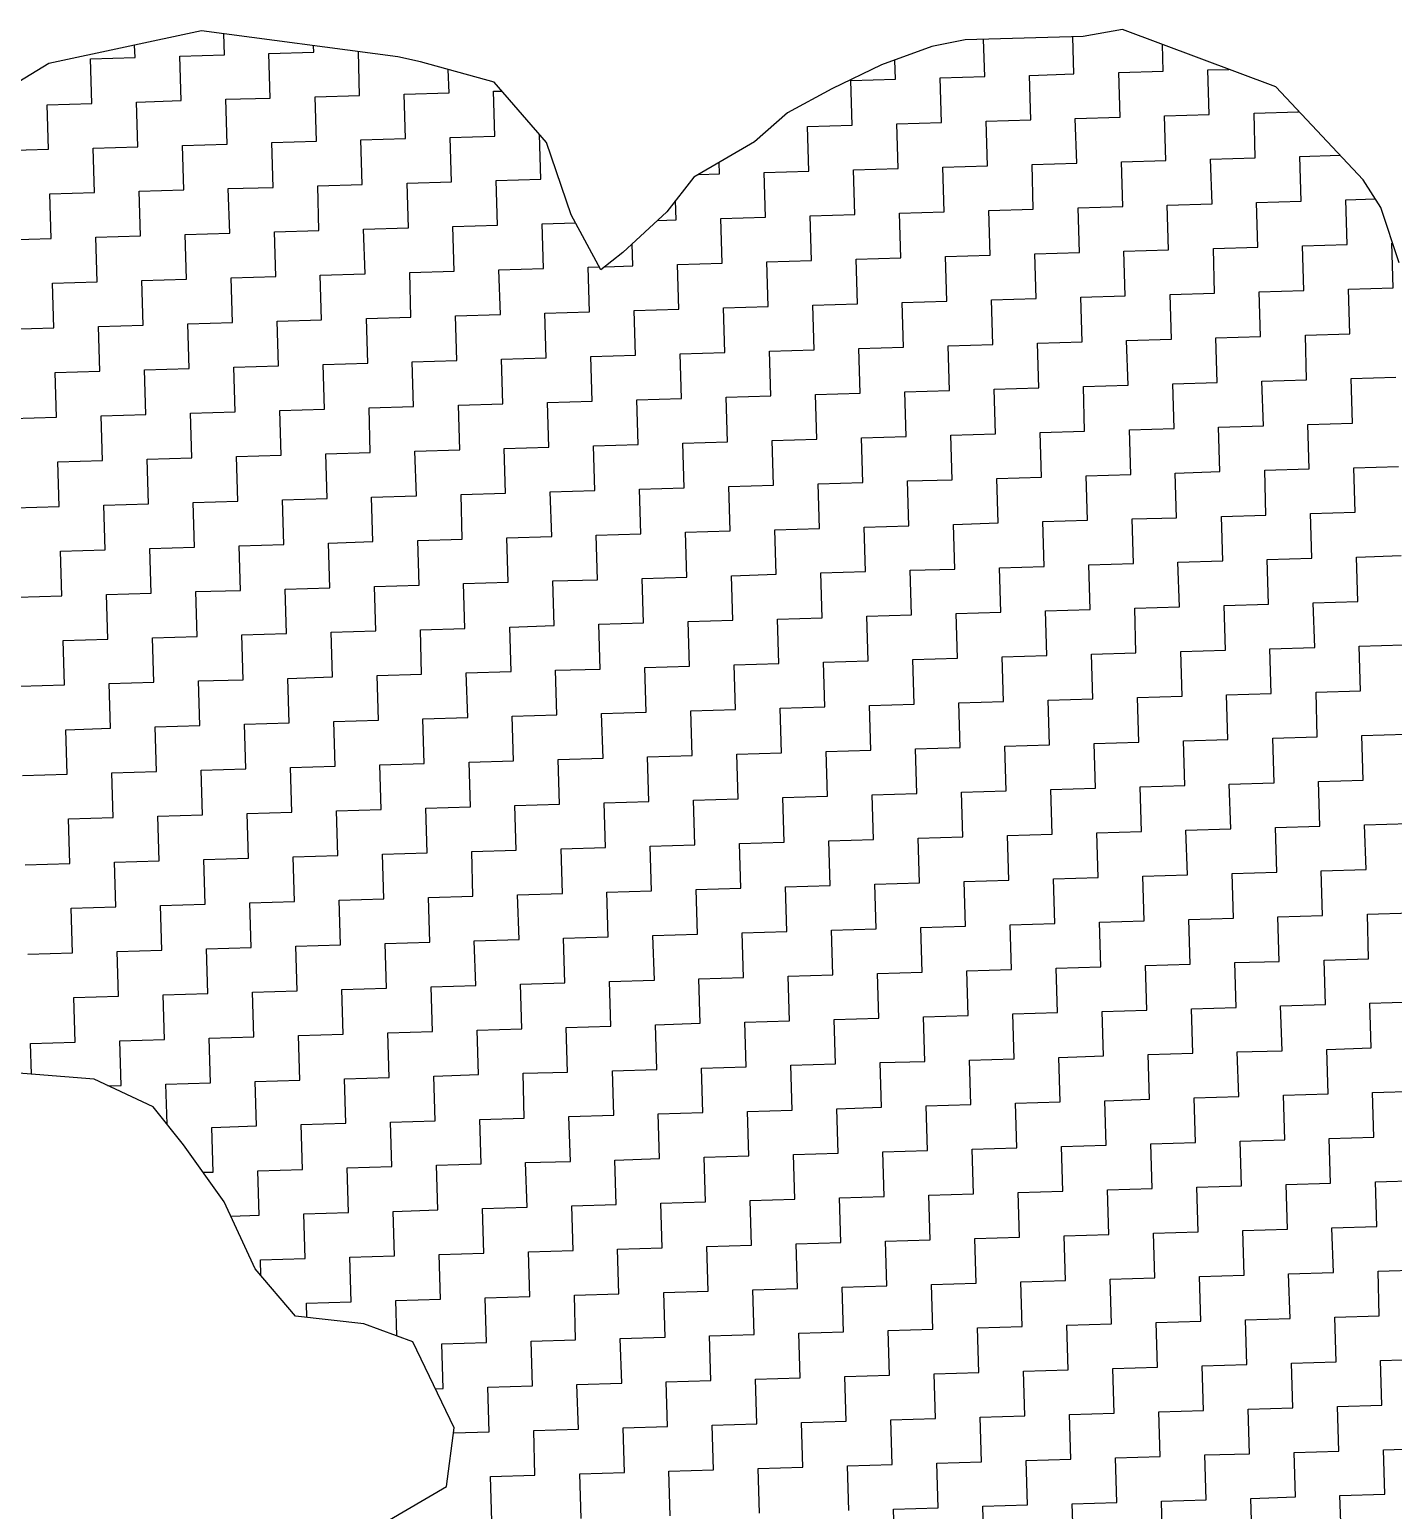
# Model space of a CAD drawing. Header units: metres. Extents: x 289662 to 290738, y 2016260 to 2018343.
# Drawn here: x 290047 to 290160.7, y 2016558.4 to 2016681.9 of the extents above; entities that cross this region are included whole.
import ezdxf

# ---------------------------------------------------------------- set-up
doc = ezdxf.new("R2010")
doc.units = ezdxf.units.M
doc.layers.add('POLY_HATCH', color=12, linetype='Continuous')

msp = doc.modelspace()

# ---------------------------------------------------------------- linework, layer by layer
at = {"layer": 'POLY_HATCH'}
for p, q in [((290061.29, 2016681.75), (290048.58, 2016679.05)), ((290077.67, 2016679.59), (290061.29, 2016681.75)), ((290134.82, 2016681.3), (290124.98, 2016681)), ((290138.09, 2016681.86), (290134.82, 2016681.3)), ((290150.89, 2016677.09), (290138.09, 2016681.86)), ((290122.19, 2016680.45), (290118.01, 2016678.92)), ((290124.98, 2016681), (290122.19, 2016680.45)), ((290048.58, 2016679.05), (290044.58, 2016676.6)), ((290079.55, 2016679.17), (290077.67, 2016679.59)), ((290085.7, 2016677.48), (290079.55, 2016679.17)), ((290118.01, 2016678.92), (290113.85, 2016676.92)), ((290090.07, 2016672.46), (290085.7, 2016677.48)), ((290113.85, 2016676.92), (290110.16, 2016674.93)), ((290158.15, 2016669.34), (290150.89, 2016677.09)), ((290110.16, 2016674.93), (290107.42, 2016672.51)), ((290092.13, 2016666.43), (290090.07, 2016672.46)), ((290107.42, 2016672.51), (290102.35, 2016669.55)), ((290102.35, 2016669.55), (290100.09, 2016666.67)), ((290159.63, 2016667.04), (290158.15, 2016669.34)), ((290094.61, 2016661.82), (290092.13, 2016666.43)), ((290100.09, 2016666.67), (290096.44, 2016663.28)), ((290161.17, 2016662.4), (290159.63, 2016667.04)), ((290096.44, 2016663.28), (290094.61, 2016661.82)), ((290052.34, 2016594.32), (290045.03, 2016594.91)), ((290057.27, 2016592.03), (290052.34, 2016594.32)), ((290059.8, 2016588.87), (290057.27, 2016592.03)), ((290063.18, 2016584.11), (290059.8, 2016588.87)), ((290065.78, 2016578.52), (290063.18, 2016584.11)), ((290069.14, 2016574.57), (290065.78, 2016578.52)), ((290074.83, 2016573.93), (290069.14, 2016574.57)), ((290078.93, 2016572.44), (290074.83, 2016573.93)), ((290082.38, 2016565.25), (290078.93, 2016572.44)), ((290081.72, 2016560.37), (290082.38, 2016565.25)), ((290072.96, 2016555.25), (290081.72, 2016560.37))]:
    msp.add_line(p, q, dxfattribs=at)
at = {"layer": 'POLY_HATCH', "linetype": 'Continuous'}
for p, q in [((290063.21, 2016679.77), (290063.16, 2016681.51)), ((290134.05, 2016678.17), (290133.96, 2016681.27)), ((290055.77, 2016679.55), (290055.73, 2016680.57)), ((290066.93, 2016679.88), (290070.66, 2016679.99)), ((290070.66, 2016679.99), (290070.64, 2016680.52)), ((290074.49, 2016676.38), (290074.38, 2016680.02)), ((290126.61, 2016677.94), (290126.51, 2016681.05)), ((290141.5, 2016678.39), (290141.43, 2016680.62)), ((290052.04, 2016679.44), (290055.77, 2016679.55)), ((290052.15, 2016675.71), (290052.04, 2016679.44)), ((290059.49, 2016679.66), (290063.21, 2016679.77)), ((290059.6, 2016675.94), (290059.49, 2016679.66)), ((290067.04, 2016676.16), (290066.93, 2016679.88)), ((290119.16, 2016677.72), (290119.11, 2016679.32)), ((290081.94, 2016676.6), (290081.88, 2016678.53)), ((290115.44, 2016677.61), (290119.16, 2016677.72)), ((290115.55, 2016673.89), (290115.44, 2016677.61)), ((290122.89, 2016677.83), (290126.61, 2016677.94)), ((290123, 2016674.11), (290122.89, 2016677.83)), ((290130.33, 2016678.05), (290134.05, 2016678.17)), ((290130.44, 2016674.33), (290130.33, 2016678.05)), ((290137.78, 2016678.28), (290141.5, 2016678.39)), ((290137.89, 2016674.55), (290137.78, 2016678.28)), ((290145.22, 2016678.5), (290146.97, 2016678.55)), ((290145.33, 2016674.78), (290145.22, 2016678.5)), ((290070.77, 2016676.27), (290074.49, 2016676.38)), ((290070.88, 2016672.55), (290070.77, 2016676.27)), ((290078.21, 2016676.49), (290081.94, 2016676.6)), ((290078.32, 2016672.77), (290078.21, 2016676.49)), ((290085.66, 2016676.72), (290086.35, 2016676.74)), ((290085.77, 2016672.99), (290085.66, 2016676.72)), ((290048.43, 2016675.6), (290052.15, 2016675.71)), ((290048.54, 2016671.88), (290048.43, 2016675.6)), ((290055.88, 2016675.82), (290059.6, 2016675.94)), ((290055.99, 2016672.1), (290055.88, 2016675.82)), ((290063.32, 2016676.05), (290067.04, 2016676.16)), ((290063.43, 2016672.32), (290063.32, 2016676.05)), ((290149.06, 2016674.89), (290152.78, 2016675)), ((290152.78, 2016675), (290152.78, 2016675.08)), ((290111.83, 2016673.77), (290115.55, 2016673.89)), ((290111.94, 2016670.05), (290111.83, 2016673.77)), ((290119.27, 2016674), (290123, 2016674.11)), ((290119.39, 2016670.27), (290119.27, 2016674)), ((290126.72, 2016674.22), (290130.44, 2016674.33)), ((290126.83, 2016670.5), (290126.72, 2016674.22)), ((290134.16, 2016674.44), (290137.89, 2016674.55)), ((290134.28, 2016670.72), (290134.16, 2016674.44)), ((290141.61, 2016674.67), (290145.33, 2016674.78)), ((290141.72, 2016670.94), (290141.61, 2016674.67)), ((290149.17, 2016671.17), (290149.06, 2016674.89)), ((290067.16, 2016672.44), (290070.88, 2016672.55)), ((290074.6, 2016672.66), (290078.32, 2016672.77)), ((290074.71, 2016668.94), (290074.6, 2016672.66)), ((290082.05, 2016672.88), (290085.77, 2016672.99)), ((290082.16, 2016669.16), (290082.05, 2016672.88)), ((290089.49, 2016673.11), (290089.51, 2016673.11)), ((290089.6, 2016669.38), (290089.49, 2016673.11)), ((290044.82, 2016671.77), (290048.54, 2016671.88)), ((290052.27, 2016671.99), (290055.99, 2016672.1)), ((290052.38, 2016668.27), (290052.27, 2016671.99)), ((290059.71, 2016672.21), (290063.43, 2016672.32)), ((290059.82, 2016668.49), (290059.71, 2016672.21)), ((290067.27, 2016668.71), (290067.16, 2016672.44)), ((290152.89, 2016671.28), (290156.25, 2016671.38)), ((290153, 2016667.55), (290152.89, 2016671.28)), ((290104.49, 2016669.83), (290104.47, 2016670.78)), ((290108.22, 2016669.94), (290111.94, 2016670.05)), ((290115.66, 2016670.16), (290119.39, 2016670.27)), ((290115.77, 2016666.44), (290115.66, 2016670.16)), ((290123.11, 2016670.39), (290126.83, 2016670.5)), ((290123.22, 2016666.66), (290123.11, 2016670.39)), ((290130.55, 2016670.61), (290134.28, 2016670.72)), ((290130.66, 2016666.89), (290130.55, 2016670.61)), ((290138, 2016670.83), (290141.72, 2016670.94)), ((290138.11, 2016667.11), (290138, 2016670.83)), ((290145.44, 2016671.05), (290149.17, 2016671.17)), ((290145.56, 2016667.33), (290145.44, 2016671.05)), ((290070.99, 2016668.83), (290074.71, 2016668.94)), ((290071.1, 2016665.1), (290070.99, 2016668.83)), ((290078.44, 2016669.05), (290082.16, 2016669.16)), ((290078.55, 2016665.33), (290078.44, 2016669.05)), ((290085.88, 2016669.27), (290089.6, 2016669.38)), ((290085.99, 2016665.55), (290085.88, 2016669.27)), ((290102.74, 2016669.78), (290104.49, 2016669.83)), ((290108.33, 2016666.22), (290108.22, 2016669.94)), ((290048.65, 2016668.16), (290052.38, 2016668.27)), ((290048.77, 2016664.43), (290048.65, 2016668.16)), ((290056.1, 2016668.38), (290059.82, 2016668.49)), ((290056.21, 2016664.66), (290056.1, 2016668.38)), ((290063.54, 2016668.6), (290067.27, 2016668.71)), ((290063.66, 2016664.88), (290063.54, 2016668.6)), ((290100.88, 2016665.99), (290100.83, 2016667.61)), ((290156.72, 2016667.67), (290159.18, 2016667.74)), ((290156.84, 2016663.94), (290156.72, 2016667.67)), ((290112.05, 2016666.33), (290115.77, 2016666.44)), ((290119.5, 2016666.55), (290123.22, 2016666.66)), ((290119.61, 2016662.83), (290119.5, 2016666.55)), ((290126.94, 2016666.77), (290130.66, 2016666.89)), ((290127.05, 2016663.05), (290126.94, 2016666.77)), ((290134.39, 2016667), (290138.11, 2016667.11)), ((290134.5, 2016663.27), (290134.39, 2016667)), ((290141.83, 2016667.22), (290145.56, 2016667.33)), ((290141.94, 2016663.5), (290141.83, 2016667.22)), ((290149.28, 2016667.44), (290153, 2016667.55)), ((290149.39, 2016663.72), (290149.28, 2016667.44)), ((290067.38, 2016664.99), (290071.1, 2016665.1)), ((290074.82, 2016665.21), (290078.55, 2016665.33)), ((290074.94, 2016661.49), (290074.82, 2016665.21)), ((290082.27, 2016665.44), (290085.99, 2016665.55)), ((290082.38, 2016661.71), (290082.27, 2016665.44)), ((290089.72, 2016665.66), (290092.5, 2016665.74)), ((290089.83, 2016661.94), (290089.72, 2016665.66)), ((290099.32, 2016665.95), (290100.88, 2016665.99)), ((290104.61, 2016666.11), (290108.33, 2016666.22)), ((290104.72, 2016662.38), (290104.61, 2016666.11)), ((290112.16, 2016662.61), (290112.05, 2016666.33)), ((290045.04, 2016664.32), (290048.77, 2016664.43)), ((290052.49, 2016664.55), (290056.21, 2016664.66)), ((290052.6, 2016660.82), (290052.49, 2016664.55)), ((290059.93, 2016664.77), (290063.66, 2016664.88)), ((290060.05, 2016661.05), (290059.93, 2016664.77)), ((290067.49, 2016661.27), (290067.38, 2016664.99)), ((290097.27, 2016662.16), (290097.22, 2016664)), ((290153.11, 2016663.83), (290156.84, 2016663.94)), ((290160.56, 2016664.06), (290160.62, 2016664.06)), ((290160.67, 2016660.33), (290160.56, 2016664.06)), ((290115.89, 2016662.72), (290119.61, 2016662.83)), ((290116, 2016658.99), (290115.89, 2016662.72)), ((290123.33, 2016662.94), (290127.05, 2016663.05)), ((290123.44, 2016659.22), (290123.33, 2016662.94)), ((290130.78, 2016663.16), (290134.5, 2016663.27)), ((290130.89, 2016659.44), (290130.78, 2016663.16)), ((290138.22, 2016663.39), (290141.94, 2016663.5)), ((290138.33, 2016659.66), (290138.22, 2016663.39)), ((290145.67, 2016663.61), (290149.39, 2016663.72)), ((290145.78, 2016659.89), (290145.67, 2016663.61)), ((290153.22, 2016660.11), (290153.11, 2016663.83)), ((290071.21, 2016661.38), (290074.94, 2016661.49)), ((290078.66, 2016661.6), (290082.38, 2016661.71)), ((290078.77, 2016657.88), (290078.66, 2016661.6)), ((290086.1, 2016661.83), (290089.83, 2016661.94)), ((290086.22, 2016658.1), (290086.1, 2016661.83)), ((290093.55, 2016662.05), (290094.47, 2016662.08)), ((290093.66, 2016658.33), (290093.55, 2016662.05)), ((290094.95, 2016662.09), (290097.27, 2016662.16)), ((290100.99, 2016662.27), (290104.72, 2016662.38)), ((290101.11, 2016658.55), (290100.99, 2016662.27)), ((290108.44, 2016662.49), (290112.16, 2016662.61)), ((290108.55, 2016658.77), (290108.44, 2016662.49)), ((290048.88, 2016660.71), (290052.6, 2016660.82)), ((290048.99, 2016656.99), (290048.88, 2016660.71)), ((290056.32, 2016660.93), (290060.05, 2016661.05)), ((290056.43, 2016657.21), (290056.32, 2016660.93)), ((290063.77, 2016661.16), (290067.49, 2016661.27)), ((290063.88, 2016657.43), (290063.77, 2016661.16)), ((290071.32, 2016657.66), (290071.21, 2016661.38)), ((290156.95, 2016660.22), (290160.67, 2016660.33)), ((290157.06, 2016656.5), (290156.95, 2016660.22)), ((290112.27, 2016658.88), (290116, 2016658.99)), ((290119.72, 2016659.11), (290123.44, 2016659.22)), ((290119.83, 2016655.38), (290119.72, 2016659.11)), ((290127.17, 2016659.33), (290130.89, 2016659.44)), ((290127.28, 2016655.61), (290127.17, 2016659.33)), ((290134.61, 2016659.55), (290138.33, 2016659.66)), ((290134.72, 2016655.83), (290134.61, 2016659.55)), ((290142.06, 2016659.78), (290145.78, 2016659.89)), ((290142.17, 2016656.05), (290142.06, 2016659.78)), ((290149.5, 2016660), (290153.22, 2016660.11)), ((290149.61, 2016656.28), (290149.5, 2016660)), ((290075.05, 2016657.77), (290078.77, 2016657.88)), ((290075.16, 2016654.05), (290075.05, 2016657.77)), ((290082.49, 2016657.99), (290086.22, 2016658.1)), ((290082.6, 2016654.27), (290082.49, 2016657.99)), ((290089.94, 2016658.21), (290093.66, 2016658.33)), ((290090.05, 2016654.49), (290089.94, 2016658.21)), ((290097.38, 2016658.44), (290101.11, 2016658.55)), ((290097.5, 2016654.71), (290097.38, 2016658.44)), ((290104.83, 2016658.66), (290108.55, 2016658.77)), ((290104.94, 2016654.94), (290104.83, 2016658.66)), ((290112.39, 2016655.16), (290112.27, 2016658.88)), ((290045.27, 2016656.88), (290048.99, 2016656.99)), ((290052.71, 2016657.1), (290056.43, 2016657.21)), ((290052.82, 2016653.38), (290052.71, 2016657.1)), ((290060.16, 2016657.32), (290063.88, 2016657.43)), ((290060.27, 2016653.6), (290060.16, 2016657.32)), ((290067.6, 2016657.55), (290071.32, 2016657.66)), ((290067.71, 2016653.82), (290067.6, 2016657.55)), ((290153.34, 2016656.39), (290157.06, 2016656.5)), ((290116.11, 2016655.27), (290119.83, 2016655.38)), ((290116.22, 2016651.55), (290116.11, 2016655.27)), ((290123.55, 2016655.5), (290127.28, 2016655.61)), ((290123.67, 2016651.77), (290123.55, 2016655.5)), ((290131, 2016655.72), (290134.72, 2016655.83)), ((290131.11, 2016652), (290131, 2016655.72)), ((290138.44, 2016655.94), (290142.17, 2016656.05)), ((290138.56, 2016652.22), (290138.44, 2016655.94)), ((290145.89, 2016656.16), (290149.61, 2016656.28)), ((290146, 2016652.44), (290145.89, 2016656.16)), ((290153.45, 2016652.66), (290153.34, 2016656.39)), ((290071.44, 2016653.93), (290075.16, 2016654.05)), ((290078.88, 2016654.16), (290082.6, 2016654.27)), ((290078.99, 2016650.43), (290078.88, 2016654.16)), ((290086.33, 2016654.38), (290090.05, 2016654.49)), ((290086.44, 2016650.66), (290086.33, 2016654.38)), ((290093.77, 2016654.6), (290097.5, 2016654.71)), ((290093.88, 2016650.88), (290093.77, 2016654.6)), ((290101.22, 2016654.83), (290104.94, 2016654.94)), ((290101.33, 2016651.1), (290101.22, 2016654.83)), ((290108.66, 2016655.05), (290112.39, 2016655.16)), ((290108.77, 2016651.33), (290108.66, 2016655.05)), ((290049.1, 2016653.27), (290052.82, 2016653.38)), ((290049.21, 2016649.54), (290049.1, 2016653.27)), ((290056.55, 2016653.49), (290060.27, 2016653.6)), ((290056.66, 2016649.77), (290056.55, 2016653.49)), ((290063.99, 2016653.71), (290067.71, 2016653.82)), ((290064.1, 2016649.99), (290063.99, 2016653.71)), ((290071.55, 2016650.21), (290071.44, 2016653.93)), ((290157.17, 2016652.78), (290160.89, 2016652.89)), ((290157.28, 2016649.05), (290157.17, 2016652.78)), ((290112.5, 2016651.44), (290116.22, 2016651.55)), ((290119.94, 2016651.66), (290123.67, 2016651.77)), ((290120.05, 2016647.94), (290119.94, 2016651.66)), ((290127.39, 2016651.88), (290131.11, 2016652)), ((290127.5, 2016648.16), (290127.39, 2016651.88)), ((290134.83, 2016652.11), (290138.56, 2016652.22)), ((290134.94, 2016648.38), (290134.83, 2016652.11)), ((290142.28, 2016652.33), (290146, 2016652.44)), ((290142.39, 2016648.61), (290142.28, 2016652.33)), ((290149.72, 2016652.55), (290153.45, 2016652.66)), ((290149.84, 2016648.83), (290149.72, 2016652.55)), ((290075.27, 2016650.32), (290078.99, 2016650.43)), ((290075.38, 2016646.6), (290075.27, 2016650.32)), ((290082.72, 2016650.55), (290086.44, 2016650.66)), ((290082.83, 2016646.82), (290082.72, 2016650.55)), ((290090.16, 2016650.77), (290093.88, 2016650.88)), ((290090.27, 2016647.05), (290090.16, 2016650.77)), ((290097.61, 2016650.99), (290101.33, 2016651.1)), ((290097.72, 2016647.27), (290097.61, 2016650.99)), ((290105.05, 2016651.21), (290108.77, 2016651.33)), ((290105.16, 2016647.49), (290105.05, 2016651.21)), ((290112.61, 2016647.72), (290112.5, 2016651.44)), ((290045.49, 2016649.43), (290049.21, 2016649.54)), ((290052.93, 2016649.65), (290056.66, 2016649.77)), ((290053.05, 2016645.93), (290052.93, 2016649.65)), ((290060.38, 2016649.88), (290064.1, 2016649.99)), ((290060.49, 2016646.15), (290060.38, 2016649.88)), ((290067.83, 2016650.1), (290071.55, 2016650.21)), ((290067.94, 2016646.38), (290067.83, 2016650.1)), ((290153.56, 2016648.94), (290157.28, 2016649.05)), ((290116.33, 2016647.83), (290120.05, 2016647.94)), ((290116.44, 2016644.1), (290116.33, 2016647.83)), ((290123.78, 2016648.05), (290127.5, 2016648.16)), ((290123.89, 2016644.33), (290123.78, 2016648.05)), ((290131.22, 2016648.27), (290134.94, 2016648.38)), ((290131.33, 2016644.55), (290131.22, 2016648.27)), ((290138.67, 2016648.5), (290142.39, 2016648.61)), ((290138.78, 2016644.77), (290138.67, 2016648.5)), ((290146.11, 2016648.72), (290149.84, 2016648.83)), ((290146.22, 2016645), (290146.11, 2016648.72)), ((290153.67, 2016645.22), (290153.56, 2016648.94)), ((290071.66, 2016646.49), (290075.38, 2016646.6)), ((290079.1, 2016646.71), (290082.83, 2016646.82)), ((290079.22, 2016642.99), (290079.1, 2016646.71)), ((290086.55, 2016646.93), (290090.27, 2016647.05)), ((290086.66, 2016643.21), (290086.55, 2016646.93)), ((290094, 2016647.16), (290097.72, 2016647.27)), ((290094.11, 2016643.44), (290094, 2016647.16)), ((290101.44, 2016647.38), (290105.16, 2016647.49)), ((290101.55, 2016643.66), (290101.44, 2016647.38)), ((290108.89, 2016647.6), (290112.61, 2016647.72)), ((290109, 2016643.88), (290108.89, 2016647.6)), ((290049.32, 2016645.82), (290053.05, 2016645.93)), ((290049.43, 2016642.1), (290049.32, 2016645.82)), ((290056.77, 2016646.04), (290060.49, 2016646.15)), ((290056.88, 2016642.32), (290056.77, 2016646.04)), ((290064.21, 2016646.27), (290067.94, 2016646.38)), ((290064.33, 2016642.54), (290064.21, 2016646.27)), ((290071.77, 2016642.77), (290071.66, 2016646.49)), ((290157.39, 2016645.33), (290161.12, 2016645.44)), ((290120.17, 2016644.22), (290123.89, 2016644.33)), ((290120.28, 2016640.49), (290120.17, 2016644.22)), ((290127.61, 2016644.44), (290131.33, 2016644.55)), ((290127.72, 2016640.72), (290127.61, 2016644.44)), ((290135.06, 2016644.66), (290138.78, 2016644.77)), ((290135.17, 2016640.94), (290135.06, 2016644.66)), ((290142.5, 2016644.88), (290146.22, 2016645)), ((290142.61, 2016641.16), (290142.5, 2016644.88)), ((290149.95, 2016645.11), (290153.67, 2016645.22)), ((290150.06, 2016641.38), (290149.95, 2016645.11)), ((290157.5, 2016641.61), (290157.39, 2016645.33)), ((290075.49, 2016642.88), (290079.22, 2016642.99)), ((290075.6, 2016639.16), (290075.49, 2016642.88)), ((290082.94, 2016643.1), (290086.66, 2016643.21)), ((290083.05, 2016639.38), (290082.94, 2016643.1)), ((290090.38, 2016643.32), (290094.11, 2016643.44)), ((290090.5, 2016639.6), (290090.38, 2016643.32)), ((290097.83, 2016643.55), (290101.55, 2016643.66)), ((290097.94, 2016639.82), (290097.83, 2016643.55)), ((290105.27, 2016643.77), (290109, 2016643.88)), ((290105.39, 2016640.05), (290105.27, 2016643.77)), ((290112.72, 2016643.99), (290116.44, 2016644.1)), ((290112.83, 2016640.27), (290112.72, 2016643.99)), ((290045.71, 2016641.99), (290049.43, 2016642.1)), ((290053.16, 2016642.21), (290056.88, 2016642.32)), ((290053.27, 2016638.49), (290053.16, 2016642.21)), ((290060.6, 2016642.43), (290064.33, 2016642.54)), ((290060.71, 2016638.71), (290060.6, 2016642.43)), ((290068.05, 2016642.65), (290071.77, 2016642.77)), ((290068.16, 2016638.93), (290068.05, 2016642.65)), ((290116.55, 2016640.38), (290120.28, 2016640.49)), ((290124, 2016640.6), (290127.72, 2016640.72)), ((290124.11, 2016636.88), (290124, 2016640.6)), ((290131.45, 2016640.83), (290135.17, 2016640.94)), ((290131.56, 2016637.1), (290131.45, 2016640.83)), ((290138.89, 2016641.05), (290142.61, 2016641.16)), ((290139, 2016637.33), (290138.89, 2016641.05)), ((290146.34, 2016641.27), (290150.06, 2016641.38)), ((290146.45, 2016637.55), (290146.34, 2016641.27)), ((290153.78, 2016641.5), (290157.5, 2016641.61)), ((290153.89, 2016637.77), (290153.78, 2016641.5)), ((290079.33, 2016639.27), (290083.05, 2016639.38)), ((290079.44, 2016635.54), (290079.33, 2016639.27)), ((290086.77, 2016639.49), (290090.5, 2016639.6)), ((290086.88, 2016635.77), (290086.77, 2016639.49)), ((290094.22, 2016639.71), (290097.94, 2016639.82)), ((290094.33, 2016635.99), (290094.22, 2016639.71)), ((290101.66, 2016639.94), (290105.39, 2016640.05)), ((290101.78, 2016636.21), (290101.66, 2016639.94)), ((290109.11, 2016640.16), (290112.83, 2016640.27)), ((290109.22, 2016636.44), (290109.11, 2016640.16)), ((290116.67, 2016636.66), (290116.55, 2016640.38)), ((290049.55, 2016638.37), (290053.27, 2016638.49)), ((290049.66, 2016634.65), (290049.55, 2016638.37)), ((290056.99, 2016638.6), (290060.71, 2016638.71)), ((290057.1, 2016634.87), (290056.99, 2016638.6)), ((290064.44, 2016638.82), (290068.16, 2016638.93)), ((290064.55, 2016635.1), (290064.44, 2016638.82)), ((290071.88, 2016639.04), (290075.6, 2016639.16)), ((290071.99, 2016635.32), (290071.88, 2016639.04)), ((290157.62, 2016637.88), (290161.34, 2016638)), ((290120.39, 2016636.77), (290124.11, 2016636.88)), ((290120.5, 2016633.05), (290120.39, 2016636.77)), ((290127.83, 2016636.99), (290131.56, 2016637.1)), ((290127.95, 2016633.27), (290127.83, 2016636.99)), ((290135.28, 2016637.22), (290139, 2016637.33)), ((290135.39, 2016633.49), (290135.28, 2016637.22)), ((290142.72, 2016637.44), (290146.45, 2016637.55)), ((290142.84, 2016633.72), (290142.72, 2016637.44)), ((290150.17, 2016637.66), (290153.89, 2016637.77)), ((290150.28, 2016633.94), (290150.17, 2016637.66)), ((290157.73, 2016634.16), (290157.62, 2016637.88)), ((290075.72, 2016635.43), (290079.44, 2016635.54)), ((290083.16, 2016635.66), (290086.88, 2016635.77)), ((290083.27, 2016631.93), (290083.16, 2016635.66)), ((290090.61, 2016635.88), (290094.33, 2016635.99)), ((290090.72, 2016632.16), (290090.61, 2016635.88)), ((290098.05, 2016636.1), (290101.78, 2016636.21)), ((290098.16, 2016632.38), (290098.05, 2016636.1)), ((290105.5, 2016636.32), (290109.22, 2016636.44)), ((290105.61, 2016632.6), (290105.5, 2016636.32)), ((290112.94, 2016636.55), (290116.67, 2016636.66)), ((290113.05, 2016632.82), (290112.94, 2016636.55)), ((290045.93, 2016634.54), (290049.66, 2016634.65)), ((290053.38, 2016634.76), (290057.1, 2016634.87)), ((290053.49, 2016631.04), (290053.38, 2016634.76)), ((290060.83, 2016634.99), (290064.55, 2016635.1)), ((290060.94, 2016631.26), (290060.83, 2016634.99)), ((290068.27, 2016635.21), (290071.99, 2016635.32)), ((290068.38, 2016631.49), (290068.27, 2016635.21)), ((290075.83, 2016631.71), (290075.72, 2016635.43)), ((290116.78, 2016632.94), (290120.5, 2016633.05)), ((290124.22, 2016633.16), (290127.95, 2016633.27)), ((290124.33, 2016629.44), (290124.22, 2016633.16)), ((290131.67, 2016633.38), (290135.39, 2016633.49)), ((290131.78, 2016629.66), (290131.67, 2016633.38)), ((290139.11, 2016633.6), (290142.84, 2016633.72)), ((290139.22, 2016629.88), (290139.11, 2016633.6)), ((290146.56, 2016633.83), (290150.28, 2016633.94)), ((290146.67, 2016630.11), (290146.56, 2016633.83)), ((290154, 2016634.05), (290157.73, 2016634.16)), ((290154.12, 2016630.33), (290154, 2016634.05)), ((290079.55, 2016631.82), (290083.27, 2016631.93)), ((290079.66, 2016628.1), (290079.55, 2016631.82)), ((290087, 2016632.04), (290090.72, 2016632.16)), ((290087.11, 2016628.32), (290087, 2016632.04)), ((290094.44, 2016632.27), (290098.16, 2016632.38)), ((290094.55, 2016628.54), (290094.44, 2016632.27)), ((290101.89, 2016632.49), (290105.61, 2016632.6)), ((290102, 2016628.77), (290101.89, 2016632.49)), ((290109.33, 2016632.71), (290113.05, 2016632.82)), ((290109.44, 2016628.99), (290109.33, 2016632.71)), ((290116.89, 2016629.21), (290116.78, 2016632.94)), ((290049.77, 2016630.93), (290053.49, 2016631.04)), ((290049.88, 2016627.21), (290049.77, 2016630.93)), ((290057.21, 2016631.15), (290060.94, 2016631.26)), ((290057.33, 2016627.43), (290057.21, 2016631.15)), ((290064.66, 2016631.38), (290068.38, 2016631.49)), ((290064.77, 2016627.65), (290064.66, 2016631.38)), ((290072.11, 2016631.6), (290075.83, 2016631.71)), ((290072.22, 2016627.88), (290072.11, 2016631.6)), ((290157.84, 2016630.44), (290161.56, 2016630.55)), ((290120.61, 2016629.32), (290124.33, 2016629.44)), ((290120.72, 2016625.6), (290120.61, 2016629.32)), ((290128.06, 2016629.55), (290131.78, 2016629.66)), ((290128.17, 2016625.83), (290128.06, 2016629.55)), ((290135.5, 2016629.77), (290139.22, 2016629.88)), ((290135.61, 2016626.05), (290135.5, 2016629.77)), ((290142.95, 2016629.99), (290146.67, 2016630.11)), ((290143.06, 2016626.27), (290142.95, 2016629.99)), ((290150.39, 2016630.22), (290154.12, 2016630.33)), ((290150.5, 2016626.49), (290150.39, 2016630.22)), ((290157.95, 2016626.72), (290157.84, 2016630.44)), ((290075.94, 2016627.99), (290079.66, 2016628.1)), ((290083.38, 2016628.21), (290087.11, 2016628.32)), ((290083.5, 2016624.49), (290083.38, 2016628.21)), ((290090.83, 2016628.43), (290094.55, 2016628.54)), ((290090.94, 2016624.71), (290090.83, 2016628.43)), ((290098.28, 2016628.66), (290102, 2016628.77)), ((290098.39, 2016624.93), (290098.28, 2016628.66)), ((290105.72, 2016628.88), (290109.44, 2016628.99)), ((290105.83, 2016625.16), (290105.72, 2016628.88)), ((290113.17, 2016629.1), (290116.89, 2016629.21)), ((290113.28, 2016625.38), (290113.17, 2016629.1)), ((290046.16, 2016627.1), (290049.88, 2016627.21)), ((290053.6, 2016627.32), (290057.33, 2016627.43)), ((290053.71, 2016623.6), (290053.6, 2016627.32)), ((290061.05, 2016627.54), (290064.77, 2016627.65)), ((290061.16, 2016623.82), (290061.05, 2016627.54)), ((290068.49, 2016627.76), (290072.22, 2016627.88)), ((290068.61, 2016624.04), (290068.49, 2016627.76)), ((290076.05, 2016624.26), (290075.94, 2016627.99)), ((290117, 2016625.49), (290120.72, 2016625.6)), ((290124.45, 2016625.71), (290128.17, 2016625.83)), ((290124.56, 2016621.99), (290124.45, 2016625.71)), ((290131.89, 2016625.94), (290135.61, 2016626.05)), ((290132, 2016622.21), (290131.89, 2016625.94)), ((290139.34, 2016626.16), (290143.06, 2016626.27)), ((290139.45, 2016622.44), (290139.34, 2016626.16)), ((290146.78, 2016626.38), (290150.5, 2016626.49)), ((290146.89, 2016622.66), (290146.78, 2016626.38)), ((290154.23, 2016626.61), (290157.95, 2016626.72)), ((290154.34, 2016622.88), (290154.23, 2016626.61)), ((290079.77, 2016624.38), (290083.5, 2016624.49)), ((290079.88, 2016620.65), (290079.77, 2016624.38)), ((290087.22, 2016624.6), (290090.94, 2016624.71)), ((290087.33, 2016620.88), (290087.22, 2016624.6)), ((290094.66, 2016624.82), (290098.39, 2016624.93)), ((290094.78, 2016621.1), (290094.66, 2016624.82)), ((290102.11, 2016625.04), (290105.83, 2016625.16)), ((290102.22, 2016621.32), (290102.11, 2016625.04)), ((290109.55, 2016625.27), (290113.28, 2016625.38)), ((290109.67, 2016621.54), (290109.55, 2016625.27)), ((290117.11, 2016621.77), (290117, 2016625.49)), ((290049.99, 2016623.48), (290053.71, 2016623.6)), ((290050.1, 2016619.76), (290049.99, 2016623.48)), ((290057.44, 2016623.71), (290061.16, 2016623.82)), ((290057.55, 2016619.98), (290057.44, 2016623.71)), ((290064.88, 2016623.93), (290068.61, 2016624.04)), ((290064.99, 2016620.21), (290064.88, 2016623.93)), ((290072.33, 2016624.15), (290076.05, 2016624.26)), ((290072.44, 2016620.43), (290072.33, 2016624.15)), ((290120.83, 2016621.88), (290124.56, 2016621.99)), ((290120.95, 2016618.16), (290120.83, 2016621.88)), ((290128.28, 2016622.1), (290132, 2016622.21)), ((290128.39, 2016618.38), (290128.28, 2016622.1)), ((290135.73, 2016622.33), (290139.45, 2016622.44)), ((290135.84, 2016618.6), (290135.73, 2016622.33)), ((290143.17, 2016622.55), (290146.89, 2016622.66)), ((290143.28, 2016618.83), (290143.17, 2016622.55)), ((290150.62, 2016622.77), (290154.34, 2016622.88)), ((290150.73, 2016619.05), (290150.62, 2016622.77)), ((290158.06, 2016622.99), (290161.78, 2016623.11)), ((290158.17, 2016619.27), (290158.06, 2016622.99)), ((290076.16, 2016620.54), (290079.88, 2016620.65)), ((290083.61, 2016620.76), (290087.33, 2016620.88)), ((290083.72, 2016617.04), (290083.61, 2016620.76)), ((290091.05, 2016620.99), (290094.78, 2016621.1)), ((290091.16, 2016617.26), (290091.05, 2016620.99)), ((290098.5, 2016621.21), (290102.22, 2016621.32)), ((290098.61, 2016617.49), (290098.5, 2016621.21)), ((290105.94, 2016621.43), (290109.67, 2016621.54)), ((290106.06, 2016617.71), (290105.94, 2016621.43)), ((290113.39, 2016621.66), (290117.11, 2016621.77)), ((290113.5, 2016617.93), (290113.39, 2016621.66)), ((290046.38, 2016619.65), (290050.1, 2016619.76)), ((290053.83, 2016619.87), (290057.55, 2016619.98)), ((290053.94, 2016616.15), (290053.83, 2016619.87)), ((290061.27, 2016620.1), (290064.99, 2016620.21)), ((290061.38, 2016616.37), (290061.27, 2016620.1)), ((290068.72, 2016620.32), (290072.44, 2016620.43)), ((290068.83, 2016616.6), (290068.72, 2016620.32)), ((290076.27, 2016616.82), (290076.16, 2016620.54)), ((290124.67, 2016618.27), (290128.39, 2016618.38)), ((290124.78, 2016614.55), (290124.67, 2016618.27)), ((290132.11, 2016618.49), (290135.84, 2016618.6)), ((290132.23, 2016614.77), (290132.11, 2016618.49)), ((290139.56, 2016618.71), (290143.28, 2016618.83)), ((290139.67, 2016614.99), (290139.56, 2016618.71)), ((290147, 2016618.94), (290150.73, 2016619.05)), ((290147.12, 2016615.21), (290147, 2016618.94)), ((290154.45, 2016619.16), (290158.17, 2016619.27)), ((290154.56, 2016615.44), (290154.45, 2016619.16)), ((290080, 2016616.93), (290083.72, 2016617.04)), ((290087.44, 2016617.15), (290091.16, 2016617.26)), ((290087.55, 2016613.43), (290087.44, 2016617.15)), ((290094.89, 2016617.38), (290098.61, 2016617.49)), ((290095, 2016613.65), (290094.89, 2016617.38)), ((290102.33, 2016617.6), (290106.06, 2016617.71)), ((290102.44, 2016613.88), (290102.33, 2016617.6)), ((290109.78, 2016617.82), (290113.5, 2016617.93)), ((290109.89, 2016614.1), (290109.78, 2016617.82)), ((290117.22, 2016618.05), (290120.95, 2016618.16)), ((290117.33, 2016614.32), (290117.22, 2016618.05)), ((290050.21, 2016616.04), (290053.94, 2016616.15)), ((290050.33, 2016612.32), (290050.21, 2016616.04)), ((290057.66, 2016616.26), (290061.38, 2016616.37)), ((290057.77, 2016612.54), (290057.66, 2016616.26)), ((290065.11, 2016616.48), (290068.83, 2016616.6)), ((290065.22, 2016612.76), (290065.11, 2016616.48)), ((290072.55, 2016616.71), (290076.27, 2016616.82)), ((290072.66, 2016612.98), (290072.55, 2016616.71)), ((290080.11, 2016613.21), (290080, 2016616.93)), ((290121.06, 2016614.43), (290124.78, 2016614.55)), ((290128.5, 2016614.66), (290132.23, 2016614.77)), ((290128.61, 2016610.93), (290128.5, 2016614.66)), ((290135.95, 2016614.88), (290139.67, 2016614.99)), ((290136.06, 2016611.16), (290135.95, 2016614.88)), ((290143.39, 2016615.1), (290147.12, 2016615.21)), ((290143.51, 2016611.38), (290143.39, 2016615.1)), ((290150.84, 2016615.33), (290154.56, 2016615.44)), ((290150.95, 2016611.6), (290150.84, 2016615.33)), ((290158.28, 2016615.55), (290162.01, 2016615.66)), ((290158.4, 2016611.83), (290158.28, 2016615.55)), ((290083.83, 2016613.32), (290087.55, 2016613.43)), ((290083.94, 2016609.6), (290083.83, 2016613.32)), ((290091.28, 2016613.54), (290095, 2016613.65)), ((290091.39, 2016609.82), (290091.28, 2016613.54)), ((290098.72, 2016613.77), (290102.44, 2016613.88)), ((290098.83, 2016610.04), (290098.72, 2016613.77)), ((290106.17, 2016613.99), (290109.89, 2016614.1)), ((290106.28, 2016610.27), (290106.17, 2016613.99)), ((290113.61, 2016614.21), (290117.33, 2016614.32)), ((290113.72, 2016610.49), (290113.61, 2016614.21)), ((290121.17, 2016610.71), (290121.06, 2016614.43)), ((290046.6, 2016612.2), (290050.33, 2016612.32)), ((290054.05, 2016612.43), (290057.77, 2016612.54)), ((290054.16, 2016608.7), (290054.05, 2016612.43)), ((290061.49, 2016612.65), (290065.22, 2016612.76)), ((290061.61, 2016608.93), (290061.49, 2016612.65)), ((290068.94, 2016612.87), (290072.66, 2016612.98)), ((290069.05, 2016609.15), (290068.94, 2016612.87)), ((290076.39, 2016613.1), (290080.11, 2016613.21)), ((290076.5, 2016609.37), (290076.39, 2016613.1)), ((290124.89, 2016610.82), (290128.61, 2016610.93)), ((290125, 2016607.1), (290124.89, 2016610.82)), ((290132.34, 2016611.05), (290136.06, 2016611.16)), ((290132.45, 2016607.32), (290132.34, 2016611.05)), ((290139.78, 2016611.27), (290143.51, 2016611.38)), ((290139.89, 2016607.55), (290139.78, 2016611.27)), ((290147.23, 2016611.49), (290150.95, 2016611.6)), ((290147.34, 2016607.77), (290147.23, 2016611.49)), ((290154.67, 2016611.71), (290158.4, 2016611.83)), ((290154.78, 2016607.99), (290154.67, 2016611.71)), ((290080.22, 2016609.49), (290083.94, 2016609.6)), ((290087.66, 2016609.71), (290091.39, 2016609.82)), ((290087.78, 2016605.99), (290087.66, 2016609.71)), ((290095.11, 2016609.93), (290098.83, 2016610.04)), ((290095.22, 2016606.21), (290095.11, 2016609.93)), ((290102.56, 2016610.15), (290106.28, 2016610.27)), ((290102.67, 2016606.43), (290102.56, 2016610.15)), ((290110, 2016610.38), (290113.72, 2016610.49)), ((290110.11, 2016606.65), (290110, 2016610.38)), ((290117.45, 2016610.6), (290121.17, 2016610.71)), ((290117.56, 2016606.88), (290117.45, 2016610.6)), ((290050.44, 2016608.59), (290054.16, 2016608.7)), ((290050.55, 2016604.87), (290050.44, 2016608.59)), ((290057.88, 2016608.82), (290061.61, 2016608.93)), ((290057.99, 2016605.09), (290057.88, 2016608.82)), ((290065.33, 2016609.04), (290069.05, 2016609.15)), ((290065.44, 2016605.32), (290065.33, 2016609.04)), ((290072.77, 2016609.26), (290076.5, 2016609.37)), ((290072.89, 2016605.54), (290072.77, 2016609.26)), ((290080.33, 2016605.76), (290080.22, 2016609.49)), ((290121.28, 2016606.99), (290125, 2016607.1)), ((290128.73, 2016607.21), (290132.45, 2016607.32)), ((290128.84, 2016603.49), (290128.73, 2016607.21)), ((290136.17, 2016607.43), (290139.89, 2016607.55)), ((290136.28, 2016603.71), (290136.17, 2016607.43)), ((290143.62, 2016607.66), (290147.34, 2016607.77)), ((290143.73, 2016603.93), (290143.62, 2016607.66)), ((290151.06, 2016607.88), (290154.78, 2016607.99)), ((290151.17, 2016604.16), (290151.06, 2016607.88)), ((290158.51, 2016608.1), (290162.23, 2016608.21)), ((290158.62, 2016604.38), (290158.51, 2016608.1)), ((290084.05, 2016605.87), (290087.78, 2016605.99)), ((290084.17, 2016602.15), (290084.05, 2016605.87)), ((290091.5, 2016606.1), (290095.22, 2016606.21)), ((290091.61, 2016602.37), (290091.5, 2016606.1)), ((290098.94, 2016606.32), (290102.67, 2016606.43)), ((290099.06, 2016602.6), (290098.94, 2016606.32)), ((290106.39, 2016606.54), (290110.11, 2016606.65)), ((290106.5, 2016602.82), (290106.39, 2016606.54)), ((290113.84, 2016606.77), (290117.56, 2016606.88)), ((290113.95, 2016603.04), (290113.84, 2016606.77)), ((290121.39, 2016603.27), (290121.28, 2016606.99)), ((290046.83, 2016604.76), (290050.55, 2016604.87)), ((290054.27, 2016604.98), (290057.99, 2016605.09)), ((290054.38, 2016601.26), (290054.27, 2016604.98)), ((290061.72, 2016605.2), (290065.44, 2016605.32)), ((290061.83, 2016601.48), (290061.72, 2016605.2)), ((290069.16, 2016605.43), (290072.89, 2016605.54)), ((290069.27, 2016601.71), (290069.16, 2016605.43)), ((290076.61, 2016605.65), (290080.33, 2016605.76)), ((290076.72, 2016601.93), (290076.61, 2016605.65)), ((290125.11, 2016603.38), (290128.84, 2016603.49)), ((290125.23, 2016599.65), (290125.11, 2016603.38)), ((290132.56, 2016603.6), (290136.28, 2016603.71)), ((290132.67, 2016599.88), (290132.56, 2016603.6)), ((290140.01, 2016603.82), (290143.73, 2016603.93)), ((290140.12, 2016600.1), (290140.01, 2016603.82)), ((290147.45, 2016604.05), (290151.17, 2016604.16)), ((290147.56, 2016600.32), (290147.45, 2016604.05)), ((290154.9, 2016604.27), (290158.62, 2016604.38)), ((290155.01, 2016600.55), (290154.9, 2016604.27)), ((290080.44, 2016602.04), (290084.17, 2016602.15)), ((290087.89, 2016602.26), (290091.61, 2016602.37)), ((290088, 2016598.54), (290087.89, 2016602.26)), ((290095.33, 2016602.49), (290099.06, 2016602.6)), ((290095.44, 2016598.76), (290095.33, 2016602.49)), ((290102.78, 2016602.71), (290106.5, 2016602.82)), ((290102.89, 2016598.99), (290102.78, 2016602.71)), ((290110.22, 2016602.93), (290113.95, 2016603.04)), ((290110.34, 2016599.21), (290110.22, 2016602.93)), ((290117.67, 2016603.15), (290121.39, 2016603.27)), ((290117.78, 2016599.43), (290117.67, 2016603.15)), ((290050.66, 2016601.15), (290054.38, 2016601.26)), ((290050.77, 2016597.43), (290050.66, 2016601.15)), ((290058.11, 2016601.37), (290061.83, 2016601.48)), ((290058.22, 2016597.65), (290058.11, 2016601.37)), ((290065.55, 2016601.59), (290069.27, 2016601.71)), ((290065.66, 2016597.87), (290065.55, 2016601.59)), ((290073, 2016601.82), (290076.72, 2016601.93)), ((290073.11, 2016598.09), (290073, 2016601.82)), ((290080.55, 2016598.32), (290080.44, 2016602.04)), ((290121.5, 2016599.54), (290125.23, 2016599.65)), ((290128.95, 2016599.77), (290132.67, 2016599.88)), ((290129.06, 2016596.04), (290128.95, 2016599.77)), ((290136.39, 2016599.99), (290140.12, 2016600.1)), ((290136.51, 2016596.27), (290136.39, 2016599.99)), ((290143.84, 2016600.21), (290147.56, 2016600.32)), ((290143.95, 2016596.49), (290143.84, 2016600.21)), ((290151.28, 2016600.44), (290155.01, 2016600.55)), ((290151.4, 2016596.71), (290151.28, 2016600.44)), ((290158.73, 2016600.66), (290162.45, 2016600.77)), ((290158.84, 2016596.94), (290158.73, 2016600.66)), ((290084.28, 2016598.43), (290088, 2016598.54)), ((290084.39, 2016594.71), (290084.28, 2016598.43)), ((290091.72, 2016598.65), (290095.44, 2016598.76)), ((290091.83, 2016594.93), (290091.72, 2016598.65)), ((290099.17, 2016598.87), (290102.89, 2016598.99)), ((290099.28, 2016595.15), (290099.17, 2016598.87)), ((290106.61, 2016599.1), (290110.34, 2016599.21)), ((290106.72, 2016595.37), (290106.61, 2016599.1)), ((290114.06, 2016599.32), (290117.78, 2016599.43)), ((290114.17, 2016595.6), (290114.06, 2016599.32)), ((290121.61, 2016595.82), (290121.5, 2016599.54)), ((290047.05, 2016597.31), (290050.77, 2016597.43)), ((290047.13, 2016594.74), (290047.05, 2016597.31)), ((290054.49, 2016597.54), (290058.22, 2016597.65)), ((290054.61, 2016593.81), (290054.49, 2016597.54)), ((290061.94, 2016597.76), (290065.66, 2016597.87)), ((290062.05, 2016594.04), (290061.94, 2016597.76)), ((290069.39, 2016597.98), (290073.11, 2016598.09)), ((290069.5, 2016594.26), (290069.39, 2016597.98)), ((290076.83, 2016598.21), (290080.55, 2016598.32)), ((290076.94, 2016594.48), (290076.83, 2016598.21)), ((290125.34, 2016595.93), (290129.06, 2016596.04)), ((290132.78, 2016596.15), (290136.51, 2016596.27)), ((290132.89, 2016592.43), (290132.78, 2016596.15)), ((290140.23, 2016596.38), (290143.95, 2016596.49)), ((290140.34, 2016592.66), (290140.23, 2016596.38)), ((290147.67, 2016596.6), (290151.4, 2016596.71)), ((290147.79, 2016592.88), (290147.67, 2016596.6)), ((290155.12, 2016596.82), (290158.84, 2016596.94)), ((290155.23, 2016593.1), (290155.12, 2016596.82)), ((290088.11, 2016594.82), (290091.83, 2016594.93)), ((290088.22, 2016591.09), (290088.11, 2016594.82)), ((290095.56, 2016595.04), (290099.28, 2016595.15)), ((290095.67, 2016591.32), (290095.56, 2016595.04)), ((290103, 2016595.26), (290106.72, 2016595.37)), ((290103.11, 2016591.54), (290103, 2016595.26)), ((290110.45, 2016595.49), (290114.17, 2016595.6)), ((290110.56, 2016591.76), (290110.45, 2016595.49)), ((290117.89, 2016595.71), (290121.61, 2016595.82)), ((290118, 2016591.99), (290117.89, 2016595.71)), ((290125.45, 2016592.21), (290125.34, 2016595.93)), ((290053.5, 2016593.78), (290054.61, 2016593.81)), ((290058.33, 2016593.93), (290062.05, 2016594.04)), ((290058.43, 2016590.59), (290058.33, 2016593.93)), ((290065.77, 2016594.15), (290069.5, 2016594.26)), ((290065.89, 2016590.43), (290065.77, 2016594.15)), ((290073.22, 2016594.37), (290076.94, 2016594.48)), ((290073.33, 2016590.65), (290073.22, 2016594.37)), ((290080.67, 2016594.59), (290084.39, 2016594.71)), ((290080.78, 2016590.87), (290080.67, 2016594.59)), ((290129.17, 2016592.32), (290132.89, 2016592.43)), ((290129.28, 2016588.6), (290129.17, 2016592.32)), ((290136.62, 2016592.54), (290140.34, 2016592.66)), ((290136.73, 2016588.82), (290136.62, 2016592.54)), ((290144.06, 2016592.77), (290147.79, 2016592.88)), ((290144.17, 2016589.04), (290144.06, 2016592.77)), ((290151.51, 2016592.99), (290155.23, 2016593.1)), ((290151.62, 2016589.27), (290151.51, 2016592.99)), ((290158.95, 2016593.21), (290162.68, 2016593.32)), ((290159.06, 2016589.49), (290158.95, 2016593.21)), ((290084.5, 2016590.98), (290088.22, 2016591.09)), ((290091.94, 2016591.21), (290095.67, 2016591.32)), ((290092.06, 2016587.48), (290091.94, 2016591.21)), ((290099.39, 2016591.43), (290103.11, 2016591.54)), ((290099.5, 2016587.71), (290099.39, 2016591.43)), ((290106.84, 2016591.65), (290110.56, 2016591.76)), ((290106.95, 2016587.93), (290106.84, 2016591.65)), ((290114.28, 2016591.87), (290118, 2016591.99)), ((290114.39, 2016588.15), (290114.28, 2016591.87)), ((290121.73, 2016592.1), (290125.45, 2016592.21)), ((290121.84, 2016588.38), (290121.73, 2016592.1)), ((290062.16, 2016590.31), (290065.89, 2016590.43)), ((290062.27, 2016586.59), (290062.16, 2016590.31)), ((290069.61, 2016590.54), (290073.33, 2016590.65)), ((290069.72, 2016586.81), (290069.61, 2016590.54)), ((290077.05, 2016590.76), (290080.78, 2016590.87)), ((290077.17, 2016587.04), (290077.05, 2016590.76)), ((290084.61, 2016587.26), (290084.5, 2016590.98)), ((290125.56, 2016588.49), (290129.28, 2016588.6)), ((290133.01, 2016588.71), (290136.73, 2016588.82)), ((290133.12, 2016584.99), (290133.01, 2016588.71)), ((290140.45, 2016588.93), (290144.17, 2016589.04)), ((290140.56, 2016585.21), (290140.45, 2016588.93)), ((290147.9, 2016589.16), (290151.62, 2016589.27)), ((290148.01, 2016585.43), (290147.9, 2016589.16)), ((290155.34, 2016589.38), (290159.06, 2016589.49)), ((290155.45, 2016585.66), (290155.34, 2016589.38)), ((290088.33, 2016587.37), (290092.06, 2016587.48)), ((290088.45, 2016583.65), (290088.33, 2016587.37)), ((290095.78, 2016587.59), (290099.5, 2016587.71)), ((290095.89, 2016583.87), (290095.78, 2016587.59)), ((290103.22, 2016587.82), (290106.95, 2016587.93)), ((290103.34, 2016584.1), (290103.22, 2016587.82)), ((290110.67, 2016588.04), (290114.39, 2016588.15)), ((290110.78, 2016584.32), (290110.67, 2016588.04)), ((290118.12, 2016588.26), (290121.84, 2016588.38)), ((290118.23, 2016584.54), (290118.12, 2016588.26)), ((290125.67, 2016584.76), (290125.56, 2016588.49)), ((290061.44, 2016586.57), (290062.27, 2016586.59)), ((290066, 2016586.7), (290069.72, 2016586.81)), ((290066.11, 2016582.98), (290066, 2016586.7)), ((290073.44, 2016586.93), (290077.17, 2016587.04)), ((290073.55, 2016583.2), (290073.44, 2016586.93)), ((290080.89, 2016587.15), (290084.61, 2016587.26)), ((290081, 2016583.43), (290080.89, 2016587.15)), ((290129.39, 2016584.88), (290133.12, 2016584.99)), ((290129.51, 2016581.15), (290129.39, 2016584.88)), ((290136.84, 2016585.1), (290140.56, 2016585.21)), ((290136.95, 2016581.38), (290136.84, 2016585.1)), ((290144.29, 2016585.32), (290148.01, 2016585.43)), ((290144.4, 2016581.6), (290144.29, 2016585.32)), ((290151.73, 2016585.54), (290155.45, 2016585.66)), ((290151.84, 2016581.82), (290151.73, 2016585.54)), ((290159.18, 2016585.77), (290162.9, 2016585.88)), ((290159.29, 2016582.04), (290159.18, 2016585.77)), ((290084.72, 2016583.54), (290088.45, 2016583.65)), ((290092.17, 2016583.76), (290095.89, 2016583.87)), ((290092.28, 2016580.04), (290092.17, 2016583.76)), ((290099.61, 2016583.98), (290103.34, 2016584.1)), ((290099.72, 2016580.26), (290099.61, 2016583.98)), ((290107.06, 2016584.21), (290110.78, 2016584.32)), ((290107.17, 2016580.48), (290107.06, 2016584.21)), ((290114.5, 2016584.43), (290118.23, 2016584.54)), ((290114.62, 2016580.71), (290114.5, 2016584.43)), ((290121.95, 2016584.65), (290125.67, 2016584.76)), ((290122.06, 2016580.93), (290121.95, 2016584.65)), ((290063.74, 2016582.91), (290066.11, 2016582.98)), ((290069.83, 2016583.09), (290073.55, 2016583.2)), ((290069.94, 2016579.37), (290069.83, 2016583.09)), ((290077.28, 2016583.31), (290081, 2016583.43)), ((290077.39, 2016579.59), (290077.28, 2016583.31)), ((290084.83, 2016579.82), (290084.72, 2016583.54)), ((290125.78, 2016581.04), (290129.51, 2016581.15)), ((290133.23, 2016581.26), (290136.95, 2016581.38)), ((290133.34, 2016577.54), (290133.23, 2016581.26)), ((290140.67, 2016581.49), (290144.4, 2016581.6)), ((290140.79, 2016577.76), (290140.67, 2016581.49)), ((290148.12, 2016581.71), (290151.84, 2016581.82)), ((290148.23, 2016577.99), (290148.12, 2016581.71)), ((290155.56, 2016581.93), (290159.29, 2016582.04)), ((290155.68, 2016578.21), (290155.56, 2016581.93)), ((290088.56, 2016579.93), (290092.28, 2016580.04)), ((290088.67, 2016576.2), (290088.56, 2016579.93)), ((290096, 2016580.15), (290099.72, 2016580.26)), ((290096.11, 2016576.43), (290096, 2016580.15)), ((290103.45, 2016580.37), (290107.17, 2016580.48)), ((290103.56, 2016576.65), (290103.45, 2016580.37)), ((290110.89, 2016580.6), (290114.62, 2016580.71)), ((290111, 2016576.87), (290110.89, 2016580.6)), ((290118.34, 2016580.82), (290122.06, 2016580.93)), ((290118.45, 2016577.1), (290118.34, 2016580.82)), ((290125.89, 2016577.32), (290125.78, 2016581.04)), ((290066.22, 2016579.26), (290069.94, 2016579.37)), ((290066.26, 2016577.96), (290066.22, 2016579.26)), ((290073.67, 2016579.48), (290077.39, 2016579.59)), ((290073.78, 2016575.76), (290073.67, 2016579.48)), ((290081.11, 2016579.7), (290084.83, 2016579.82)), ((290081.22, 2016575.98), (290081.11, 2016579.7)), ((290129.62, 2016577.43), (290133.34, 2016577.54)), ((290129.73, 2016573.71), (290129.62, 2016577.43)), ((290137.06, 2016577.65), (290140.79, 2016577.76)), ((290137.17, 2016573.93), (290137.06, 2016577.65)), ((290144.51, 2016577.88), (290148.23, 2016577.99)), ((290144.62, 2016574.15), (290144.51, 2016577.88)), ((290151.95, 2016578.1), (290155.68, 2016578.21)), ((290152.07, 2016574.38), (290151.95, 2016578.1)), ((290159.4, 2016578.32), (290163.12, 2016578.43)), ((290159.51, 2016574.6), (290159.4, 2016578.32)), ((290084.95, 2016576.09), (290088.67, 2016576.2)), ((290092.39, 2016576.32), (290096.11, 2016576.43)), ((290092.5, 2016572.59), (290092.39, 2016576.32)), ((290099.84, 2016576.54), (290103.56, 2016576.65)), ((290099.95, 2016572.82), (290099.84, 2016576.54)), ((290107.28, 2016576.76), (290111, 2016576.87)), ((290107.39, 2016573.04), (290107.28, 2016576.76)), ((290114.73, 2016576.98), (290118.45, 2016577.1)), ((290114.84, 2016573.26), (290114.73, 2016576.98)), ((290122.17, 2016577.21), (290125.89, 2016577.32)), ((290122.28, 2016573.48), (290122.17, 2016577.21)), ((290070.05, 2016575.65), (290073.78, 2016575.76)), ((290070.09, 2016574.47), (290070.05, 2016575.65)), ((290077.5, 2016575.87), (290081.22, 2016575.98)), ((290077.59, 2016572.93), (290077.5, 2016575.87)), ((290085.06, 2016572.37), (290084.95, 2016576.09)), ((290133.45, 2016573.82), (290137.17, 2016573.93)), ((290133.56, 2016570.1), (290133.45, 2016573.82)), ((290140.9, 2016574.04), (290144.62, 2016574.15)), ((290141.01, 2016570.32), (290140.9, 2016574.04)), ((290148.34, 2016574.26), (290152.07, 2016574.38)), ((290148.45, 2016570.54), (290148.34, 2016574.26)), ((290155.79, 2016574.49), (290159.51, 2016574.6)), ((290155.9, 2016570.77), (290155.79, 2016574.49)), ((290088.78, 2016572.48), (290092.5, 2016572.59)), ((290096.22, 2016572.7), (290099.95, 2016572.82)), ((290096.34, 2016568.98), (290096.22, 2016572.7)), ((290103.67, 2016572.93), (290107.39, 2016573.04)), ((290103.78, 2016569.2), (290103.67, 2016572.93)), ((290111.12, 2016573.15), (290114.84, 2016573.26)), ((290111.23, 2016569.43), (290111.12, 2016573.15)), ((290118.56, 2016573.37), (290122.28, 2016573.48)), ((290118.67, 2016569.65), (290118.56, 2016573.37)), ((290126.01, 2016573.6), (290129.73, 2016573.71)), ((290126.12, 2016569.87), (290126.01, 2016573.6)), ((290081.33, 2016572.26), (290085.06, 2016572.37)), ((290081.45, 2016568.54), (290081.33, 2016572.26)), ((290088.89, 2016568.76), (290088.78, 2016572.48)), ((290129.84, 2016569.98), (290133.56, 2016570.1)), ((290137.29, 2016570.21), (290141.01, 2016570.32)), ((290137.4, 2016566.48), (290137.29, 2016570.21)), ((290144.73, 2016570.43), (290148.45, 2016570.54)), ((290144.84, 2016566.71), (290144.73, 2016570.43)), ((290152.18, 2016570.65), (290155.9, 2016570.77)), ((290152.29, 2016566.93), (290152.18, 2016570.65)), ((290159.62, 2016570.88), (290163.34, 2016570.99)), ((290159.73, 2016567.15), (290159.62, 2016570.88)), ((290092.61, 2016568.87), (290096.34, 2016568.98)), ((290092.73, 2016565.15), (290092.61, 2016568.87)), ((290100.06, 2016569.09), (290103.78, 2016569.2)), ((290100.17, 2016565.37), (290100.06, 2016569.09)), ((290107.5, 2016569.32), (290111.23, 2016569.43)), ((290107.62, 2016565.59), (290107.5, 2016569.32)), ((290114.95, 2016569.54), (290118.67, 2016569.65)), ((290115.06, 2016565.82), (290114.95, 2016569.54)), ((290122.4, 2016569.76), (290126.12, 2016569.87)), ((290122.51, 2016566.04), (290122.4, 2016569.76)), ((290129.95, 2016566.26), (290129.84, 2016569.98)), ((290080.81, 2016568.52), (290081.45, 2016568.54)), ((290085.17, 2016568.65), (290088.89, 2016568.76)), ((290085.28, 2016564.92), (290085.17, 2016568.65)), ((290133.67, 2016566.37), (290137.4, 2016566.48)), ((290133.79, 2016562.65), (290133.67, 2016566.37)), ((290141.12, 2016566.6), (290144.84, 2016566.71)), ((290141.23, 2016562.87), (290141.12, 2016566.6)), ((290148.57, 2016566.82), (290152.29, 2016566.93)), ((290148.68, 2016563.1), (290148.57, 2016566.82)), ((290156.01, 2016567.04), (290159.73, 2016567.15)), ((290156.12, 2016563.32), (290156.01, 2016567.04)), ((290089, 2016565.04), (290092.73, 2016565.15)), ((290096.45, 2016565.26), (290100.17, 2016565.37)), ((290096.56, 2016561.54), (290096.45, 2016565.26)), ((290103.89, 2016565.48), (290107.62, 2016565.59)), ((290104, 2016561.76), (290103.89, 2016565.48)), ((290111.34, 2016565.7), (290115.06, 2016565.82)), ((290111.45, 2016561.98), (290111.34, 2016565.7)), ((290118.78, 2016565.93), (290122.51, 2016566.04)), ((290118.9, 2016562.2), (290118.78, 2016565.93)), ((290126.23, 2016566.15), (290129.95, 2016566.26)), ((290126.34, 2016562.43), (290126.23, 2016566.15)), ((290082.33, 2016564.84), (290085.28, 2016564.92)), ((290089.11, 2016561.31), (290089, 2016565.04)), ((290130.06, 2016562.54), (290133.79, 2016562.65)), ((290137.51, 2016562.76), (290141.23, 2016562.87)), ((290137.62, 2016559.04), (290137.51, 2016562.76)), ((290144.95, 2016562.99), (290148.68, 2016563.1)), ((290145.07, 2016559.26), (290144.95, 2016562.99)), ((290152.4, 2016563.21), (290156.12, 2016563.32)), ((290152.51, 2016559.49), (290152.4, 2016563.21)), ((290159.85, 2016563.43), (290163.57, 2016563.54)), ((290159.96, 2016559.71), (290159.85, 2016563.43)), ((290092.84, 2016561.42), (290096.56, 2016561.54)), ((290092.95, 2016557.7), (290092.84, 2016561.42)), ((290100.28, 2016561.65), (290104, 2016561.76)), ((290100.39, 2016557.92), (290100.28, 2016561.65)), ((290107.73, 2016561.87), (290111.45, 2016561.98)), ((290107.84, 2016558.15), (290107.73, 2016561.87)), ((290115.17, 2016562.09), (290118.9, 2016562.2)), ((290115.28, 2016558.37), (290115.17, 2016562.09)), ((290122.62, 2016562.32), (290126.34, 2016562.43)), ((290122.73, 2016558.59), (290122.62, 2016562.32)), ((290130.17, 2016558.82), (290130.06, 2016562.54)), ((290085.39, 2016561.2), (290089.11, 2016561.31)), ((290085.5, 2016557.48), (290085.39, 2016561.2)), ((290133.9, 2016558.93), (290137.62, 2016559.04)), ((290134.01, 2016555.21), (290133.9, 2016558.93)), ((290141.34, 2016559.15), (290145.07, 2016559.26)), ((290141.45, 2016555.43), (290141.34, 2016559.15)), ((290148.79, 2016559.37), (290152.51, 2016559.49)), ((290148.9, 2016555.65), (290148.79, 2016559.37)), ((290156.23, 2016559.6), (290159.96, 2016559.71)), ((290156.35, 2016555.87), (290156.23, 2016559.6)), ((290119.01, 2016558.48), (290122.73, 2016558.59)), ((290119.12, 2016554.76), (290119.01, 2016558.48)), ((290126.45, 2016558.71), (290130.17, 2016558.82)), ((290126.56, 2016554.98), (290126.45, 2016558.71))]:
    msp.add_line(p, q, dxfattribs=at)

doc.saveas('drawing.dxf')
